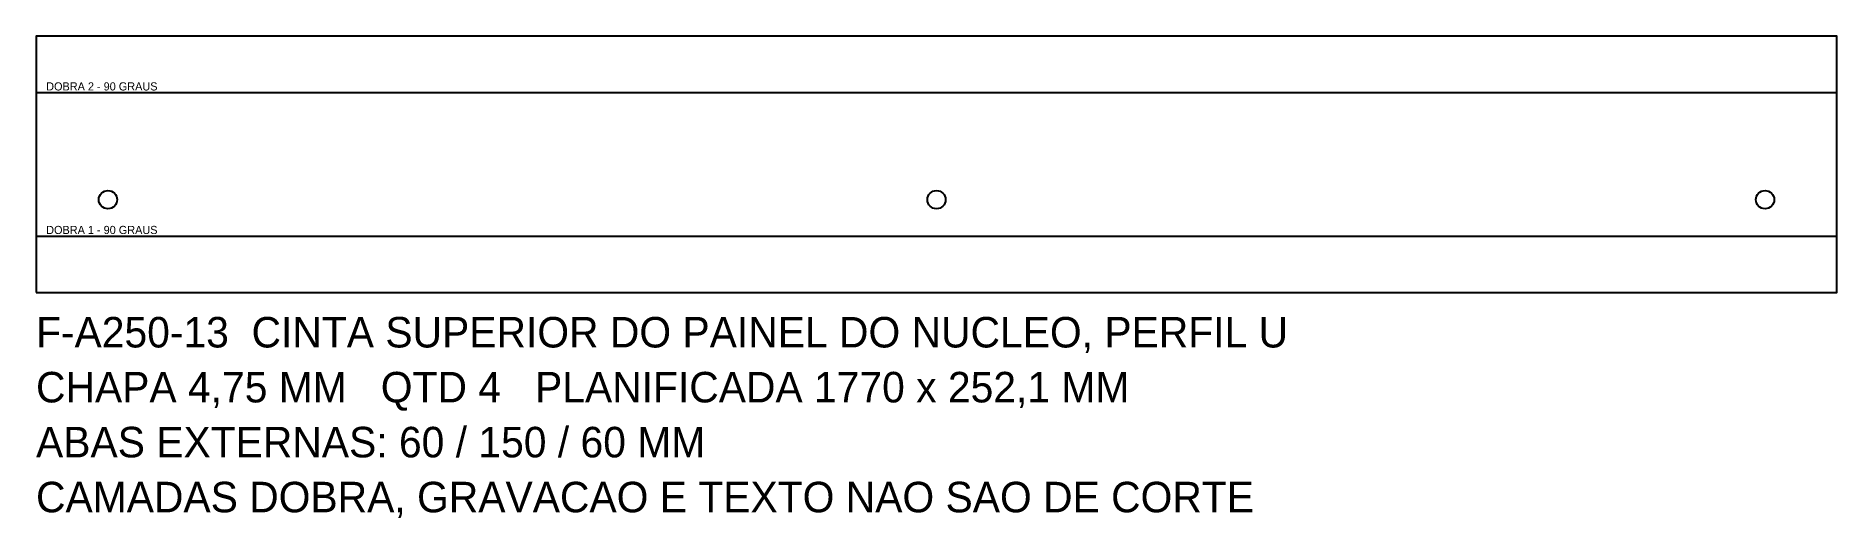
# Model space of a CAD drawing. Header units: millimetres. Extents: x 0 to 1770, y -222 to 252.
import ezdxf

# ---------------------------------------------------------------- set-up
doc = ezdxf.new("R2010")
doc.units = ezdxf.units.MM
doc.linetypes.add('DASHED', pattern=[1.524, 1.27, -0.254])
for name, color, linetype in [('CORTE', 7, 'CONTINUOUS'), ('DOBRA', 2, 'DASHED'), ('TEXTO', 3, 'CONTINUOUS')]:
    doc.layers.add(name, color=color, linetype=linetype)

msp = doc.modelspace()

# ---------------------------------------------------------------- linework, layer by layer
at = {"layer": 'CORTE'}
msp.add_lwpolyline([(0, 0), (1770, 0), (1770, 252.1), (0, 252.1)], close=True, dxfattribs=at)
for centre in [(70.7, 91.3), (885, 91.3), (1699.3, 91.3)]:
    msp.add_circle(centre, 9, dxfattribs=at)
at = {"layer": 'DOBRA'}
for p, q in [((0, 196.6), (1770, 196.6)), ((0, 55.5), (1770, 55.5))]:
    msp.add_line(p, q, dxfattribs=at)

# ---------------------------------------------------------------- texts
at = {"layer": 'TEXTO'}
for s, height, p in [('DOBRA 2 - 90 GRAUS', 8, (10, 198.6)), ('DOBRA 1 - 90 GRAUS', 8, (10, 57.5)), ('F-A250-13  CINTA SUPERIOR DO PAINEL DO NUCLEO, PERFIL U', 30, (0, -54)), ('CHAPA 4,75 MM   QTD 4   PLANIFICADA 1770 x 252,1 MM', 30, (0, -108)), ('ABAS EXTERNAS: 60 / 150 / 60 MM', 30, (0, -162)), ('CAMADAS DOBRA, GRAVACAO E TEXTO NAO SAO DE CORTE', 30, (0, -216))]:
    msp.add_text(s, height=height, dxfattribs=at).set_placement(p)

doc.saveas('drawing.dxf')
